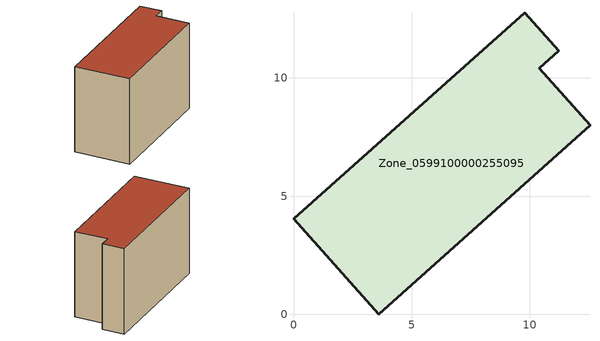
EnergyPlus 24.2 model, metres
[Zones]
Zone_0599100000255095
 floor ground (C_G): 0,4.04 9.78,12.76 11.21,11.15 10.39,10.42 12.54,8.01 3.6,0 z0
 wall outside (C_F): 10.39,10.42 11.21,11.15 9.78,12.76 0,4.04 3.6,0 12.54,8.01 10.39,10.42 z0:8.44
 roof outside (C_R): 3.6,0 12.54,8.01 10.39,10.42 11.21,11.15 9.78,12.76 0,4.04 z8.44
[BUILDING]
Pand.0599100000255095: North Axis=0; Terrain=City; Loads Convergence Tolerance Value=0.04; Temperature Convergence Tolerance Value=0.4; Solar Distribution=FullExterior; Maximum Number of Warmup Days=25; Minimum Number of Warmup Days=1
[Site:Location]
Rotterdam.The.Hague.AP_ZH_NLD Design_Conditions: Latitude=51.96; Longitude=4.45; Time Zone=1; Elevation=-4.5
[SITE:GROUNDTEMPERATURE:BUILDINGSURFACE]
18, 18, 18, 18, 18, 18, 18, 18, 18, 18, 18, 18
[MATERIAL] Thermal Absorptance=0.9; Solar Absorptance=0.7; Visible Absorptance=0.7
Name | Roughness | Thickness | Conductivity | Density | Specific Heat
G.TI.1975-1991 | MediumSmooth | 0.15 | 0.288461 | 540 | 1210
F.TI.1975-1991 | Rough | 0.3 | 0.230769 | 1920 | 840
R.TI.1975-1991 | MediumRough | 0.2 | 0.153846 | 1500 | 1000
[CONSTRUCTION]
C_G: G.TI.1975-1991
C_F: F.TI.1975-1991
C_R: R.TI.1975-1991
[ZONE]
Zone_0599100000255095: Type=1; Multiplier=1; Ceiling Height=Autocalculate; Volume=Autocalculate; Floor Area=autocalculate; Part of Total Floor Area=Yes
[ZONEINFILTRATION:DESIGNFLOWRATE]
Infil_Zone_0599100000255095: Zone or ZoneList or Space or SpaceList=Zone_0599100000255095; Schedule=AlwaysOn; Design Flow Rate Calculation Method=Flow/Area; Flow Rate per Floor Area=0.003; Constant Term Coefficient=1; Temperature Term Coefficient=0; Velocity Term Coefficient=0; Velocity Squared Term Coefficient=0
[HVACTEMPLATE:ZONE:IDEALLOADSAIRSYSTEM]
Zone_0599100000255095: Maximum Heating Supply Air Temperature=50; Minimum Cooling Supply Air Temperature=13; Maximum Heating Supply Air Humidity Ratio=0.0156; Minimum Cooling Supply Air Humidity Ratio=0.0077; Heating Limit=NoLimit; Cooling Limit=NoLimit; Dehumidification Control Type=ConstantSensibleHeatRatio; Cooling Sensible Heat Ratio=0.7; Dehumidification Setpoint=60; Humidification Control Type=None; Humidification Setpoint=30; Outdoor Air Method=None; Outdoor Air Flow Rate per Person=0.00944; Outdoor Air Flow Rate per Zone Floor Area=0; Outdoor Air Flow Rate per Zone=0; Demand Controlled Ventilation Type=None; Outdoor Air Economizer Type=NoEconomizer; Heat Recovery Type=None; Sensible Heat Recovery Effectiveness=0.7; Latent Heat Recovery Effectiveness=0.65
[ZONECONTROL:THERMOSTAT]
ThermostatControl_Zone_0599100000255095: Zone or ZoneList=Zone_0599100000255095; Control Type Schedule=DualSetpointControlType; Control 1=Thermostat_Zone_0599100000255095; Temperature Difference Between Cutout And Setpoint=0
[THERMOSTATSETPOINT:DUALSETPOINT]
Thermostat_Zone_0599100000255095: Heating Setpoint Temperature Schedule=HeatingSetpoint_Zone_0599100000255095; Cooling Setpoint Temperature Schedule=CoolingSetpoint_Zone_0599100000255095
[SCHEDULE:COMPACT]
HeatingSetpoint_Zone_0599100000255095: Through: 12/31, For: AllDays, Until: 24:00, 21
CoolingSetpoint_Zone_0599100000255095: Through: 12/31, For: AllDays, Until: 24:00, 24
DualSetpointControlType: Through: 12/31, For: AllDays, Until: 24:00, 4
AlwaysOn: Through: 12/31, For: AllDays, Until: 24:00, 1
